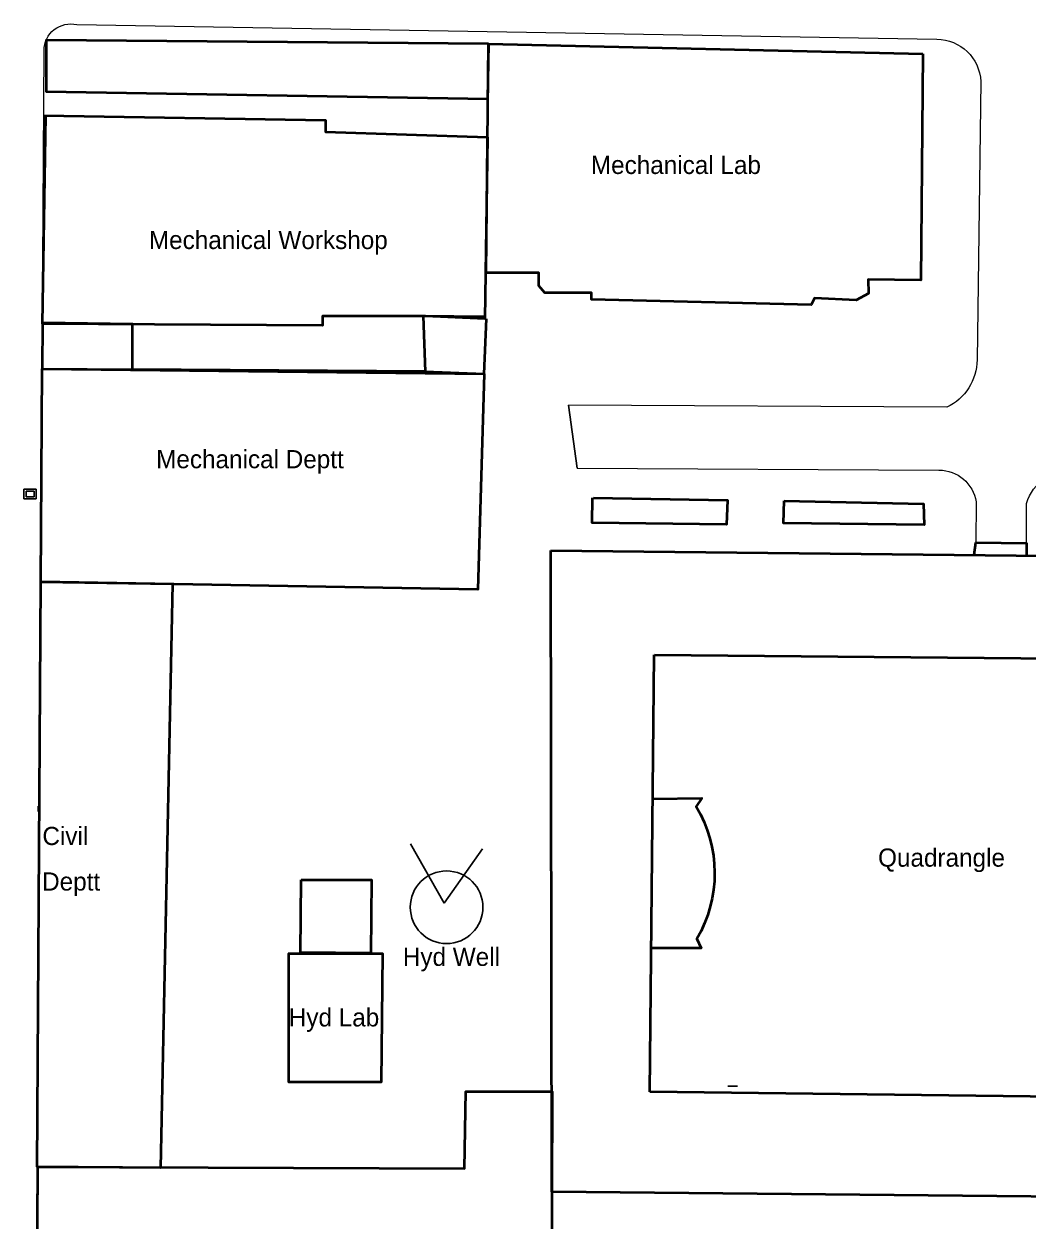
# Model space of a CAD drawing. Header units: millimetres. Extents: x -47 to 2833, y -462 to 688.
# Drawn here: x 244.3 to 354.9, y 378 to 509.8 of the extents above; entities that cross this region are included whole.
import ezdxf

# ---------------------------------------------------------------- set-up
doc = ezdxf.new("R2010")
doc.units = ezdxf.units.MM
doc.header["$LTSCALE"] = 0.1
doc.header["$MEASUREMENT"] = 0
doc.layers.add('BOUNDRY', color=140, linetype='Continuous', lineweight=18)
doc.layers.add('BUILT UP', color=1, linetype='Continuous', lineweight=35)
doc.layers.add('H1', color=254, linetype='Continuous')
doc.layers.add('TXT', color=7, linetype='Continuous')
doc.styles.get("Standard").update_dxf_attribs({"font": 'GOTHIC.TTF'})

msp = doc.modelspace()

# ---------------------------------------------------------------- linework, layer by layer
at = {"layer": 'BOUNDRY', "color": 140}
for points in [[(245.75117, 357.54883), (245.60601, 360.53335), (246.50161, 506.86063, -0.482503343), (250.11289, 509.69574), (344.84943, 508.10803, -0.394368254), (349.67858, 503.44368), (349.26963, 472.79646, -0.283324404), (345.95389, 467.57208), (304.25215, 467.82693)], [(305.2293, 460.86995), (345.06724, 460.66476, -0.363929018), (349.18089, 457.17725), (349.11856, 452.69331), (354.73046, 452.6153), (354.73046, 456.99042, -0.36647082), (360.02676, 460.58287), (409.01988, 460.18237, -0.244630992), (416.56946, 453.20256), (415.63287, 374.51244, -0.28781555), (411.16265, 367.57474), (334.81753, 367.46324), (296.26788, 357.62915), (245.75117, 357.54883)]]:
    msp.add_lwpolyline(points, format="xyb", dxfattribs=at)
at = {"layer": 'BUILT UP', "color": 1}
for p, q in [((313.23497, 392.21235), (313.69079, 440.34003)), ((313.75502, 440.33943), (395.00044, 439.56996)), ((395.40361, 391.24138), (313.23497, 392.21235))]:
    msp.add_line(p, q, dxfattribs=at)
for points in [[(295.45501, 507.59931), (246.73236, 507.98307), (246.71578, 502.32036), (295.39641, 501.52384), (295.4958, 507.59835)], [(343.29979, 506.4672), (343.05991, 481.58521), (337.28032, 481.64093), (337.31477, 480.09424), (335.96571, 479.35149), (331.36791, 479.59907), (331.00999, 478.85632), (306.81122, 479.43429), (306.81122, 480.16783), (301.67217, 480.16783), (300.98697, 480.95029), (300.98697, 482.36848), (295.21166, 482.36848), (295.45501, 507.59931), (343.29979, 506.4672)], [(246.45775, 499.69505), (277.48546, 499.18233), (277.48546, 497.89002), (295.35588, 497.32169), (295.03335, 477.30956), (288.51481, 477.59744), (277.17039, 477.59744), (277.17039, 476.58987), (246.31749, 476.77871), (246.69611, 499.69111)], [(295.03669, 477.51673), (288.26368, 477.59744), (288.4637, 471.5217), (294.96402, 471.2719), (295.23028, 477.30087)], [(256.29599, 476.71763), (246.31921, 476.8825), (246.28707, 471.80854), (256.22474, 471.7456), (256.25517, 476.71788)], [(294.96402, 471.2719), (294.29519, 447.53456), (246.14366, 448.37674), (246.29206, 471.80851), (294.96402, 471.2719)], [(288.4637, 471.5217), (256.22474, 471.7456)], [(307.02442, 457.6116), (321.7967, 457.35807), (321.65782, 454.66092), (306.86618, 454.8685), (306.91329, 457.6135)], [(328.01332, 457.27001), (343.35485, 456.95876), (343.45869, 454.65034), (327.93545, 454.8319), (328.01332, 457.27001)], [(348.93954, 451.31757), (349.11856, 452.69331), (354.73046, 452.6153), (354.71155, 451.25445)], [(302.32104, 451.8273), (408.2269, 450.66931), (408.09475, 442.44388), (406.54521, 442.46877), (406.71994, 423.78547), (411.89458, 423.78547), (411.97023, 405.92305), (406.74045, 405.9892), (406.69457, 387.89543), (407.97863, 388.0159), (407.97873, 380.19733), (302.43884, 381.20354), (302.32104, 451.8273)], [(260.6436, 448.12313), (259.31288, 383.86832), (245.74934, 383.95133), (246.14366, 448.37674), (260.6436, 448.12313)], [(274.81467, 415.55546), (282.56165, 415.55546), (282.51128, 407.49904), (274.75394, 407.54463), (274.81467, 415.55546)], [(273.40042, 407.46348), (283.7743, 407.46348), (283.61724, 393.29075), (273.45876, 393.29075), (273.45876, 407.46348), (283.7743, 407.46348)], [(245.74934, 383.95133), (292.80899, 383.78125), (292.96348, 392.24655), (302.47565, 392.24655), (302.40015, 369.59509), (296.99578, 369.84508), (297.18429, 358.89372), (245.67859, 359.04109), (245.83105, 383.95083)]]:
    msp.add_lwpolyline(points, dxfattribs=at)
msp.add_lwpolyline([(313.54057, 424.47921), (318.9565, 424.56183), (318.32342, 423.63406, -0.274944896), (318.39505, 409.05733), (318.88141, 408.04625), (313.38493, 408.04625)], format="xyb", dxfattribs=at)
at = {"layer": 'H1'}
for p, q in [((304.25215, 467.82693), (305.2293, 460.86995)), ((245.64344, 458.56542), (244.28344, 458.56542)), ((244.28344, 458.56542), (244.28344, 457.50542)), ((244.28344, 457.50542), (245.64344, 457.50542)), ((245.41344, 458.33542), (244.51344, 458.33542)), ((244.51344, 458.33542), (244.51344, 457.73542)), ((244.51344, 457.73542), (245.41344, 457.73542)), ((245.41344, 457.73542), (245.41344, 458.33542)), ((245.64344, 457.50542), (245.64344, 458.56542)), ((245.8585, 423.06892), (245.8585, 423.66892)), ((321.82317, 392.84579), (322.88317, 392.84579))]:
    msp.add_line(p, q, dxfattribs=at)
at = {"layer": 'H1', "color": 6}
for q in [(286.85692, 419.53381), (294.78158, 418.9739)]:
    msp.add_line((290.56405, 412.97537), q, dxfattribs=at)
msp.add_circle((290.83893, 412.53573), 4, dxfattribs=at)

# ---------------------------------------------------------------- texts
msp.add_text('Hyd Well', height=2, dxfattribs=at).set_placement((286.02263, 406.08131))
at = {"layer": 'TXT'}
for s, p in [('Mechanical Lab', (306.73003, 493.25676)), ('Mechanical Workshop', (258.04753, 484.99729)), ('Mechanical Deptt', (258.84933, 460.86489)), ('Civil', (246.31982, 419.38579)), ('Quadrangle', (338.3653, 417.00388)), ('Deptt', (246.28915, 414.37432)), ('Hyd Lab', (273.45876, 399.41717))]:
    msp.add_text(s, height=2, dxfattribs=at).set_placement(p)

doc.saveas('drawing.dxf')
